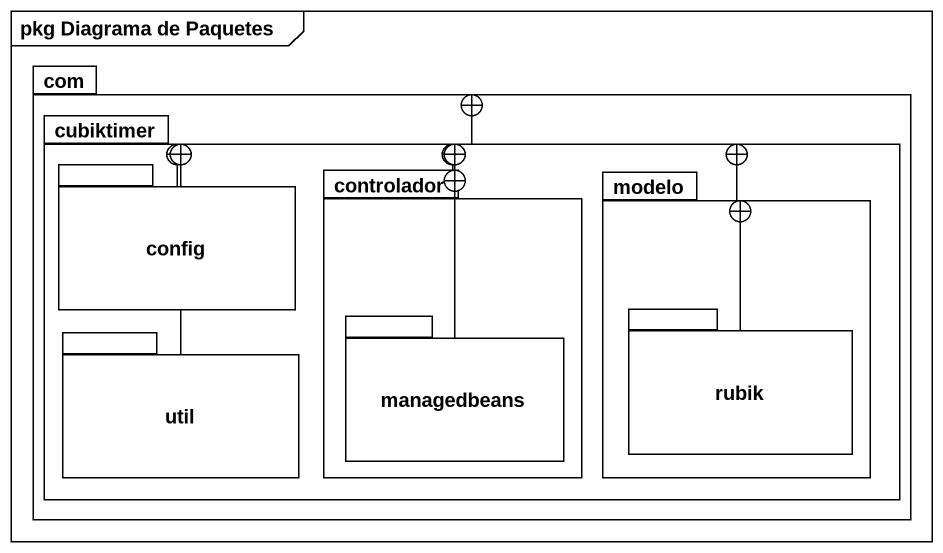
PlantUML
@startuml
mainframe pkg Diagrama de Paquetes
package com {
  package cubiktimer {
    package config {
    }
    package controlador {
      package managedbeans {
      }
    }
    package modelo {
      package rubik {
      }
    }
    package util {
    }
  }
}
cubiktimer -up-+ com
config -right-+ cubiktimer
controlador -up-+ cubiktimer
modelo -left-+ cubiktimer
util -right-+ cubiktimer
managedbeans -up-+ cubiktimer
managedbeans -up-+ controlador
rubik -up-+ modelo
@enduml
